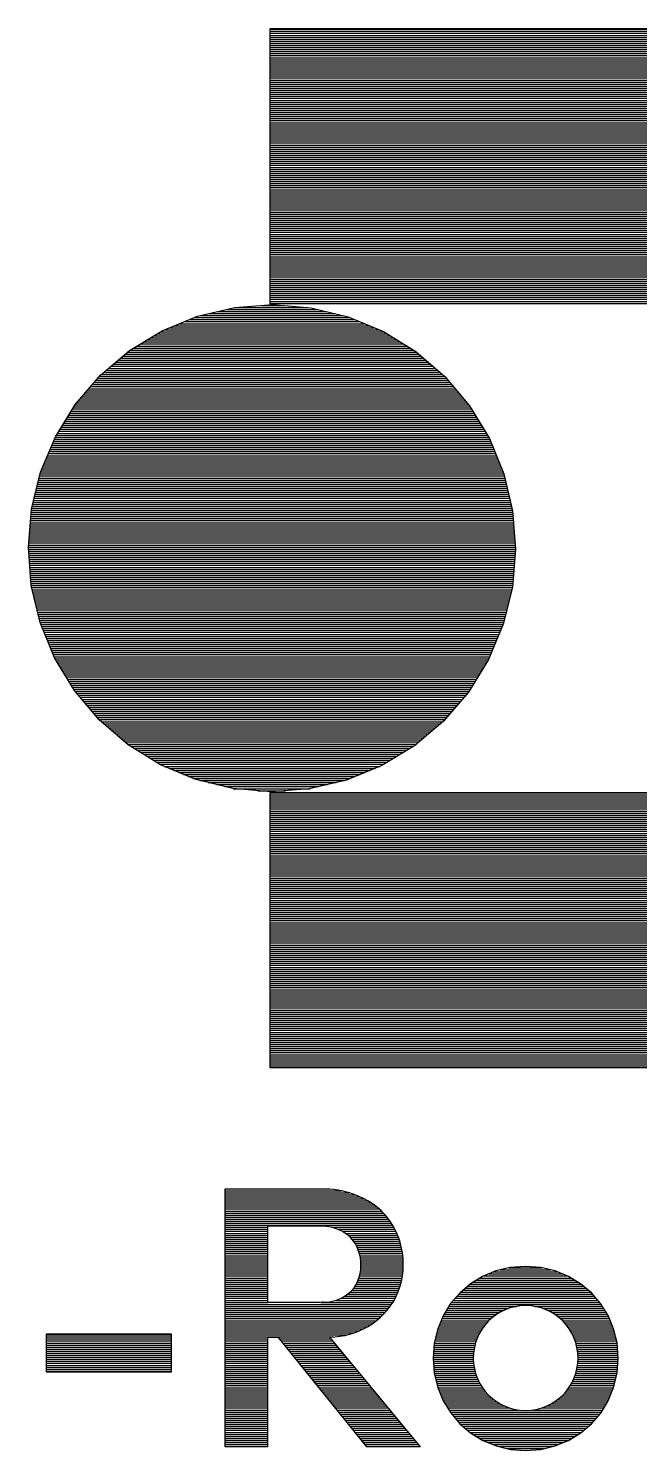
# Model space of a CAD drawing. Extents: x -9 to 288, y -8 to 181.
# Drawn here: x 50 to 52.24, y 38.3 to 43.52 of the extents above; entities that cross this region are included whole.
import ezdxf

# ---------------------------------------------------------------- set-up
doc = ezdxf.new("R2010")
doc.units = 0
doc.layers.add('BOARD_GEOMETRY_SILKSCREEN_TOP', color=1, linetype='CONTINUOUS')

msp = doc.modelspace()

# ---------------------------------------------------------------- linework, layer by layer
at = {"layer": 'BOARD_GEOMETRY_SILKSCREEN_TOP'}
for points in [[(50.88669, 43.515585), (52.603227, 43.515585)], [(50.88669, 42.506326), (50.88669, 43.515585)], [(50.88669, 43.51256), (52.682374, 43.51256)], [(50.88669, 43.505117), (52.781693, 43.505117)], [(50.88669, 43.497675), (52.844586, 43.497675)], [(50.88669, 43.490231), (52.894558, 43.490231)], [(50.88669, 43.482788), (52.937247, 43.482788)], [(50.88669, 43.475346), (52.975083, 43.475346)], [(50.88669, 43.467904), (53.009383, 43.467904)], [(50.88669, 43.460462), (53.040961, 43.460462)], [(50.88669, 43.453017), (53.070349, 43.453017)], [(50.88669, 43.445575), (53.097925, 43.445575)], [(50.88669, 43.438133), (53.123981, 43.438133)], [(50.88669, 43.43069), (53.148715, 43.43069)], [(50.88669, 43.423248), (53.172309, 43.423248)], [(50.88669, 43.415803), (53.19489, 43.415803)], [(50.88669, 43.408361), (53.216566, 43.408361)], [(50.88669, 43.400919), (53.237435, 43.400919)], [(50.88669, 43.393477), (53.257564, 43.393477)], [(50.88669, 43.386035), (53.277026, 43.386035)], [(50.88669, 43.37859), (53.295873, 43.37859)], [(50.88669, 43.371148), (53.31415, 43.371148)], [(50.88669, 43.363706), (53.331902, 43.363706)], [(50.88669, 43.356263), (53.349169, 43.356263)], [(50.88669, 43.348821), (53.365979, 43.348821)], [(50.88669, 43.341376), (53.382362, 43.341376)], [(50.88669, 43.333934), (53.398344, 43.333934)], [(50.88669, 43.326492), (53.413947, 43.326492)], [(50.88669, 43.31905), (53.429195, 43.31905)], [(50.88669, 43.311608), (53.44411, 43.311608)], [(50.88669, 43.304163), (53.458699, 43.304163)], [(50.88669, 43.296721), (53.472987, 43.296721)], [(50.88669, 43.289278), (53.486982, 43.289278)], [(50.88669, 43.281836), (53.500706, 43.281836)], [(50.88669, 43.274394), (53.514163, 43.274394)], [(50.88669, 43.266949), (53.527368, 43.266949)], [(50.88669, 43.259507), (53.540335, 43.259507)], [(50.88669, 43.252065), (53.553065, 43.252065)], [(50.88669, 43.244623), (53.565575, 43.244623)], [(50.88669, 43.23718), (53.577868, 43.23718)], [(50.88669, 43.229736), (53.589954, 43.229736)], [(50.88669, 43.222294), (53.601841, 43.222294)], [(50.88669, 43.214851), (53.613538, 43.214851)], [(50.88669, 43.207409), (53.625049, 43.207409)], [(50.88669, 43.199967), (53.636377, 43.199967)], [(50.88669, 43.192522), (53.647536, 43.192522)], [(50.88669, 43.18508), (53.658524, 43.18508)], [(50.88669, 43.177638), (53.669349, 43.177638)], [(50.88669, 43.170196), (53.680017, 43.170196)], [(50.88669, 43.162753), (53.690528, 43.162753)], [(50.88669, 43.155309), (53.700891, 43.155309)], [(50.88669, 43.147866), (53.711112, 43.147866)], [(50.88669, 43.140424), (53.721188, 43.140424)], [(50.88669, 43.132982), (53.731127, 43.132982)], [(50.88669, 43.12554), (53.740931, 43.12554)], [(50.88669, 43.118095), (53.750606, 43.118095)], [(50.88669, 43.110653), (53.760154, 43.110653)], [(50.88669, 43.103211), (53.769575, 43.103211)], [(50.88669, 43.095769), (53.778876, 43.095769)], [(50.88669, 43.088326), (53.788064, 43.088326)], [(50.88669, 43.080882), (53.797131, 43.080882)], [(50.88669, 43.073439), (53.806085, 43.073439)], [(50.88669, 43.065997), (53.814929, 43.065997)], [(50.88669, 43.058555), (53.823662, 43.058555)], [(50.88669, 43.051113), (53.832293, 43.051113)], [(50.88669, 43.043668), (53.840817, 43.043668)], [(50.88669, 43.036226), (53.84924, 43.036226)], [(50.88669, 43.028784), (53.857566, 43.028784)], [(50.88669, 43.021341), (53.86579, 43.021341)], [(50.88669, 43.013899), (53.873918, 43.013899)], [(50.88669, 43.006454), (53.881955, 43.006454)], [(50.88669, 42.999012), (53.8899, 42.999012)], [(50.88669, 42.99157), (53.897751, 42.99157)], [(50.88669, 42.984128), (53.905518, 42.984128)], [(50.88669, 42.976686), (53.913194, 42.976686)], [(50.88669, 42.969241), (53.920784, 42.969241)], [(50.88669, 42.961799), (53.928289, 42.961799)], [(50.88669, 42.954357), (53.935714, 42.954357)], [(50.88669, 42.946914), (53.943054, 42.946914)], [(50.88669, 42.939472), (53.950316, 42.939472)], [(50.88669, 42.932027), (53.957499, 42.932027)], [(50.88669, 42.924585), (53.964604, 42.924585)], [(50.88669, 42.917143), (53.971629, 42.917143)], [(50.88669, 42.909701), (53.978581, 42.909701)], [(50.88669, 42.902259), (53.98546, 42.902259)], [(50.88669, 42.894814), (53.992262, 42.894814)], [(50.88669, 42.887372), (53.998998, 42.887372)], [(50.88669, 42.879929), (54.005658, 42.879929)], [(50.88669, 42.872487), (54.012247, 42.872487)], [(50.88669, 42.865045), (54.018769, 42.865045)], [(50.88669, 42.8576), (54.025223, 42.8576)], [(50.88669, 42.850158), (54.031609, 42.850158)], [(50.88669, 42.842716), (54.037929, 42.842716)], [(50.88669, 42.835274), (54.044185, 42.835274)], [(50.88669, 42.827832), (54.050372, 42.827832)], [(50.88669, 42.820387), (54.056498, 42.820387)], [(50.88669, 42.812945), (54.062561, 42.812945)], [(50.88669, 42.805502), (54.068561, 42.805502)], [(50.88669, 42.79806), (54.074499, 42.79806)], [(50.88669, 42.790618), (54.080377, 42.790618)], [(50.88669, 42.783173), (54.086194, 42.783173)], [(50.88669, 42.775731), (54.091952, 42.775731)], [(50.88669, 42.768289), (54.097652, 42.768289)], [(50.88669, 42.760847), (54.10329, 42.760847)], [(50.88669, 42.753404), (54.108873, 42.753404)], [(50.88669, 42.74596), (54.114403, 42.74596)], [(50.88669, 42.738518), (54.119874, 42.738518)], [(50.88669, 42.731075), (54.125289, 42.731075)], [(50.88669, 42.723633), (54.130649, 42.723633)], [(50.88669, 42.716191), (54.135952, 42.716191)], [(50.88669, 42.708746), (54.141205, 42.708746)], [(50.88669, 42.701304), (54.146404, 42.701304)], [(50.88669, 42.693862), (54.15155, 42.693862)], [(50.88669, 42.68642), (54.156643, 42.68642)], [(50.88669, 42.678977), (54.161685, 42.678977)], [(50.88669, 42.671533), (54.166673, 42.671533)], [(50.88669, 42.66409), (54.171616, 42.66409)], [(50.88669, 42.656648), (54.176503, 42.656648)], [(50.88669, 42.649206), (54.181342, 42.649206)], [(50.88669, 42.641764), (54.186132, 42.641764)], [(50.88669, 42.634319), (54.190875, 42.634319)], [(50.88669, 42.626877), (54.195566, 42.626877)], [(50.88669, 42.619435), (54.200209, 42.619435)], [(50.88669, 42.611992), (54.204809, 42.611992)], [(50.88669, 42.60455), (54.209356, 42.60455)], [(50.88669, 42.597106), (54.213862, 42.597106)], [(50.88669, 42.589663), (54.218317, 42.589663)], [(50.88669, 42.582221), (54.222726, 42.582221)], [(50.88669, 42.574779), (54.22709, 42.574779)], [(50.88669, 42.567337), (54.23141, 42.567337)], [(50.88669, 42.559892), (54.235685, 42.559892)], [(50.88669, 42.55245), (54.239912, 42.55245)], [(50.88669, 42.545008), (54.244098, 42.545008)], [(50.88669, 42.537565), (54.248241, 42.537565)], [(50.620267, 42.460827), (50.756629, 42.493027)], [(50.72461, 42.485465), (51.062659, 42.485465)], [(50.756132, 42.49291), (51.024734, 42.49291)], [(50.756629, 42.493027), (50.896347, 42.503527)], [(50.854097, 42.500352), (50.934742, 42.500352)], [(50.88669, 42.530123), (54.252338, 42.530123)], [(50.88669, 42.522678), (54.256391, 42.522678)], [(50.88669, 42.515236), (54.260402, 42.515236)], [(50.88669, 42.507794), (52.603227, 42.507794)], [(52.603227, 42.506326), (50.88669, 42.506326)], [(50.896347, 42.503527), (51.035999, 42.491977)], [(51.035999, 42.491977), (51.172148, 42.458724)], [(50.490559, 42.407695), (50.620267, 42.460827)], [(50.553229, 42.433367), (51.232709, 42.433367)], [(50.5714, 42.440809), (51.214934, 42.440809)], [(50.589569, 42.448251), (51.197162, 42.448251)], [(50.60774, 42.455696), (51.179387, 42.455696)], [(50.630056, 42.463138), (51.154086, 42.463138)], [(50.661575, 42.470581), (51.123609, 42.470581)], [(50.693094, 42.478023), (51.093134, 42.478023)], [(51.172148, 42.458724), (51.301371, 42.404617)], [(50.370857, 42.334965), (50.490559, 42.407695)], [(50.447062, 42.381269), (51.339166, 42.381269)], [(50.45931, 42.388711), (51.327119, 42.388711)], [(50.47156, 42.396153), (51.315066, 42.396153)], [(50.483811, 42.403596), (51.303019, 42.403596)], [(50.498715, 42.411038), (51.286032, 42.411038)], [(50.516887, 42.418483), (51.268257, 42.418483)], [(50.535058, 42.425925), (51.250484, 42.425925)], [(51.301371, 42.404617), (51.420578, 42.330975)], [(50.2639, 42.244386), (50.370857, 42.334965)], [(50.364012, 42.329169), (51.422678, 42.329169)], [(50.373562, 42.336611), (51.411457, 42.336611)], [(50.385812, 42.344056), (51.39941, 42.344056)], [(50.398063, 42.351498), (51.38736, 42.351498)], [(50.410311, 42.35894), (51.37531, 42.35894)], [(50.422561, 42.366382), (51.363263, 42.366382)], [(50.434811, 42.373824), (51.351213, 42.373824)], [(51.420578, 42.330975), (51.52677, 42.239555)], [(50.30249, 42.277071), (51.483194, 42.277071)], [(50.311279, 42.284513), (51.47455, 42.284513)], [(50.320067, 42.291955), (51.465902, 42.291955)], [(50.328858, 42.299397), (51.457258, 42.299397)], [(50.337644, 42.306842), (51.448612, 42.306842)], [(50.346435, 42.314284), (51.439968, 42.314284)], [(50.355221, 42.321726), (51.431325, 42.321726)], [(50.172549, 42.138128), (50.2639, 42.244386)], [(50.247207, 42.22497), (51.539137, 42.22497)], [(50.253605, 42.232415), (51.532826, 42.232415)], [(50.260001, 42.239857), (51.526417, 42.239857)], [(50.267339, 42.247299), (51.517774, 42.247299)], [(50.276125, 42.254742), (51.50913, 42.254742)], [(50.284916, 42.262184), (51.500484, 42.262184)], [(50.293702, 42.269628), (51.49184, 42.269628)], [(51.52677, 42.239555), (51.61742, 42.132664)], [(50.202417, 42.172872), (51.583321, 42.172872)], [(50.208818, 42.180314), (51.577009, 42.180314)], [(50.215213, 42.187757), (51.570697, 42.187757)], [(50.221612, 42.195201), (51.564385, 42.195201)], [(50.228012, 42.202644), (51.558073, 42.202644)], [(50.234411, 42.210086), (51.551761, 42.210086)], [(50.240806, 42.217528), (51.545449, 42.217528)], [(50.098838, 42.018986), (50.172549, 42.138128)], [(50.16181, 42.120774), (51.624639, 42.120774)], [(50.166415, 42.128216), (51.620118, 42.128216)], [(50.17102, 42.135659), (51.61488, 42.135659)], [(50.176824, 42.143101), (51.608568, 42.143101)], [(50.183224, 42.150543), (51.602256, 42.150543)], [(50.189623, 42.157988), (51.595945, 42.157988)], [(50.196018, 42.16543), (51.589633, 42.16543)], [(51.61742, 42.132664), (51.690148, 42.012895)], [(50.12958, 42.068674), (51.656277, 42.068674)], [(50.134185, 42.076116), (51.651756, 42.076116)], [(50.13879, 42.083561), (51.647237, 42.083561)], [(50.143395, 42.091003), (51.642716, 42.091003)], [(50.148, 42.098445), (51.638197, 42.098445)], [(50.1526, 42.105887), (51.633679, 42.105887)], [(50.157205, 42.11333), (51.629158, 42.11333)], [(50.044728, 41.889698), (50.098838, 42.018986)], [(50.097827, 42.016576), (51.687913, 42.016576)], [(50.10195, 42.024018), (51.683394, 42.024018)], [(50.106555, 42.03146), (51.678876, 42.03146)], [(50.11116, 42.038902), (51.674354, 42.038902)], [(50.115765, 42.046347), (51.669836, 42.046347)], [(50.12037, 42.053789), (51.665315, 42.053789)], [(50.124975, 42.061232), (51.660796, 42.061232)], [(50.076026, 41.964475), (51.709991, 41.964475)], [(50.079138, 41.97192), (51.706943, 41.97192)], [(50.082252, 41.979362), (51.703892, 41.979362)], [(50.085366, 41.986805), (51.700839, 41.986805)], [(50.088482, 41.994247), (51.697788, 41.994247)], [(50.091597, 42.001689), (51.69474, 42.001689)], [(50.094713, 42.009134), (51.69169, 42.009134)], [(51.690148, 42.012895), (51.743277, 41.883256)], [(50.05422, 41.912377), (51.731344, 41.912377)], [(50.057334, 41.91982), (51.728291, 41.91982)], [(50.060451, 41.927262), (51.725241, 41.927262)], [(50.063565, 41.934707), (51.722193, 41.934707)], [(50.066679, 41.942149), (51.719142, 41.942149)], [(50.069796, 41.949591), (51.716092, 41.949591)], [(50.07291, 41.957033), (51.713041, 41.957033)], [(50.011548, 41.753546), (50.044728, 41.889698)], [(50.037555, 41.860279), (51.748703, 41.860279)], [(50.039369, 41.867722), (51.746948, 41.867722)], [(50.041188, 41.875164), (51.745187, 41.875164)], [(50.043001, 41.882606), (51.74343, 41.882606)], [(50.044876, 41.890048), (51.740493, 41.890048)], [(50.04799, 41.897493), (51.737443, 41.897493)], [(50.051104, 41.904935), (51.734395, 41.904935)], [(51.743277, 41.883256), (51.775477, 41.746896)], [(50.024861, 41.808179), (51.761006, 41.808179)], [(50.026674, 41.815621), (51.759246, 41.815621)], [(50.028488, 41.823066), (51.757491, 41.823066)], [(50.030301, 41.830508), (51.755733, 41.830508)], [(50.032115, 41.83795), (51.753978, 41.83795)], [(50.033928, 41.845393), (51.752218, 41.845393)], [(50.035742, 41.852835), (51.75046, 41.852835)], [(50.012166, 41.756081), (51.773308, 41.756081)], [(50.013979, 41.763523), (51.77155, 41.763523)], [(50.015793, 41.770965), (51.769795, 41.770965)], [(50.017606, 41.778408), (51.768035, 41.778408)], [(50.01942, 41.785852), (51.766277, 41.785852)], [(50.021233, 41.793295), (51.764522, 41.793295)], [(50.023047, 41.800737), (51.762764, 41.800737)], [(49.999999, 41.613894), (50.011548, 41.753546)], [(50.007449, 41.703981), (51.778703, 41.703981)], [(50.008064, 41.711425), (51.778141, 41.711425)], [(50.008678, 41.718868), (51.777582, 41.718868)], [(50.009298, 41.72631), (51.777024, 41.72631)], [(50.009913, 41.733752), (51.776465, 41.733752)], [(50.010527, 41.741194), (51.775904, 41.741194)], [(50.011142, 41.748639), (51.775065, 41.748639)], [(51.775477, 41.746896), (51.785977, 41.607105)], [(50.003138, 41.651883), (51.782614, 41.651883)], [(50.003756, 41.659325), (51.782055, 41.659325)], [(50.004373, 41.666767), (51.781497, 41.666767)], [(50.004988, 41.674212), (51.780935, 41.674212)], [(50.005602, 41.681654), (51.780377, 41.681654)], [(50.006217, 41.689096), (51.779818, 41.689096)], [(50.006832, 41.696538), (51.779261, 41.696538)], [(50.010428, 41.474174), (49.999999, 41.613894)], [(50.000063, 41.614669), (51.785408, 41.614669)], [(50.000499, 41.607227), (51.785967, 41.607227)], [(50.000677, 41.622111), (51.784849, 41.622111)], [(50.001053, 41.599785), (51.785373, 41.599785)], [(50.001292, 41.629554), (51.784293, 41.629554)], [(50.001907, 41.636998), (51.783734, 41.636998)], [(50.002524, 41.64444), (51.783173, 41.64444)], [(51.785977, 41.607105), (51.774428, 41.467524)], [(50.001609, 41.59234), (51.784758, 41.59234)], [(50.002163, 41.584898), (51.784143, 41.584898)], [(50.002719, 41.577456), (51.783529, 41.577456)], [(50.003276, 41.570013), (51.782909, 41.570013)], [(50.003832, 41.562571), (51.782294, 41.562571)], [(50.004386, 41.555126), (51.78168, 41.555126)], [(50.004942, 41.547684), (51.781062, 41.547684)], [(50.005498, 41.540242), (51.780448, 41.540242)], [(50.006054, 41.5328), (51.77983, 41.5328)], [(50.006608, 41.525358), (51.779213, 41.525358)], [(50.007164, 41.517913), (51.778598, 41.517913)], [(50.007721, 41.510471), (51.777984, 41.510471)], [(50.008277, 41.503028), (51.777369, 41.503028)], [(50.008831, 41.495586), (51.776749, 41.495586)], [(50.009387, 41.488144), (51.776135, 41.488144)], [(50.009943, 41.480699), (51.77552, 41.480699)], [(50.042628, 41.337817), (50.010428, 41.474174)], [(50.010649, 41.473257), (51.774905, 41.473257)], [(50.012404, 41.465815), (51.774011, 41.465815)], [(50.014162, 41.458373), (51.772195, 41.458373)], [(50.015917, 41.450931), (51.770377, 41.450931)], [(50.017675, 41.443486), (51.768558, 41.443486)], [(51.774428, 41.467524), (51.741179, 41.331378)], [(50.019435, 41.436044), (51.766739, 41.436044)], [(50.021193, 41.428601), (51.764923, 41.428601)], [(50.022948, 41.421159), (51.763104, 41.421159)], [(50.024706, 41.413717), (51.761288, 41.413717)], [(50.026466, 41.406272), (51.759472, 41.406272)], [(50.028221, 41.39883), (51.757654, 41.39883)], [(50.029979, 41.391388), (51.755832, 41.391388)], [(50.031736, 41.383946), (51.754016, 41.383946)], [(50.033497, 41.376503), (51.7522, 41.376503)], [(50.035252, 41.369059), (51.750382, 41.369059)], [(50.037009, 41.361617), (51.748566, 41.361617)], [(50.038765, 41.354174), (51.746747, 41.354174)], [(50.040525, 41.346732), (51.744931, 41.346732)], [(50.042282, 41.33929), (51.74311, 41.33929)], [(50.095757, 41.208175), (50.042628, 41.337817)], [(50.045076, 41.331845), (51.741294, 41.331845)], [(50.048124, 41.324403), (51.738261, 41.324403)], [(50.051175, 41.316961), (51.735144, 41.316961)], [(50.054228, 41.309519), (51.73203, 41.309519)], [(50.057279, 41.302076), (51.728914, 41.302076)], [(50.060327, 41.294632), (51.725802, 41.294632)], [(50.063377, 41.287189), (51.722688, 41.287189)], [(51.741179, 41.331378), (51.687067, 41.202084)], [(50.066428, 41.279747), (51.719574, 41.279747)], [(50.069478, 41.272305), (51.716457, 41.272305)], [(50.072529, 41.264863), (51.713343, 41.264863)], [(50.075577, 41.257418), (51.710227, 41.257418)], [(50.078627, 41.249976), (51.707113, 41.249976)], [(50.08168, 41.242534), (51.703999, 41.242534)], [(50.084731, 41.235092), (51.700882, 41.235092)], [(50.087779, 41.227649), (51.697768, 41.227649)], [(50.090829, 41.220205), (51.694651, 41.220205)], [(50.09388, 41.212762), (51.691537, 41.212762)], [(50.168559, 41.088407), (50.095757, 41.208175)], [(50.097497, 41.20532), (51.688423, 41.20532)], [(50.102021, 41.197878), (51.684469, 41.197878)], [(50.106542, 41.190436), (51.679866, 41.190436)], [(50.111066, 41.182991), (51.675269, 41.182991)], [(51.687067, 41.202084), (51.61343, 41.082943)], [(50.115592, 41.175549), (51.670666, 41.175549)], [(50.120116, 41.168107), (51.666066, 41.168107)], [(50.124639, 41.160664), (51.661469, 41.160664)], [(50.129163, 41.153222), (51.656866, 41.153222)], [(50.133687, 41.145777), (51.652264, 41.145777)], [(50.138213, 41.138335), (51.647667, 41.138335)], [(50.142737, 41.130893), (51.643067, 41.130893)], [(50.147258, 41.123451), (51.638464, 41.123451)], [(50.151782, 41.116009), (51.633867, 41.116009)], [(50.156306, 41.108564), (51.629264, 41.108564)], [(50.160829, 41.101122), (51.624664, 41.101122)], [(50.165356, 41.09368), (51.620064, 41.09368)], [(50.259137, 40.981516), (50.168559, 41.088407)], [(50.170398, 41.086237), (51.615464, 41.086237)], [(50.176707, 41.078795), (51.609859, 41.078795)], [(51.61343, 41.082943), (51.522008, 40.976687)], [(50.183011, 41.07135), (51.603455, 41.07135)], [(50.189321, 41.063908), (51.597052, 41.063908)], [(50.195625, 41.056466), (51.590646, 41.056466)], [(50.201932, 41.049024), (51.584245, 41.049024)], [(50.208241, 41.041582), (51.577842, 41.041582)], [(50.214545, 41.034137), (51.571436, 41.034137)], [(50.220855, 41.026695), (51.565033, 41.026695)], [(50.227161, 41.019252), (51.558632, 41.019252)], [(50.233468, 41.01181), (51.552229, 41.01181)], [(50.239775, 41.004368), (51.545823, 41.004368)], [(50.246084, 40.996923), (51.539419, 40.996923)], [(50.252389, 40.989481), (51.533019, 40.989481)], [(50.258698, 40.982039), (51.526613, 40.982039)], [(50.365327, 40.890096), (50.259137, 40.981516)], [(50.267179, 40.974597), (51.519541, 40.974597)], [(51.522008, 40.976687), (51.415119, 40.886106)], [(50.275823, 40.967155), (51.510758, 40.967155)], [(50.284466, 40.95971), (51.501975, 40.95971)], [(50.293113, 40.952268), (51.493194, 40.952268)], [(50.301756, 40.944825), (51.484411, 40.944825)], [(50.310405, 40.937383), (51.475627, 40.937383)], [(50.319048, 40.929941), (51.466844, 40.929941)], [(50.327695, 40.922496), (51.458061, 40.922496)], [(50.336338, 40.915054), (51.449277, 40.915054)], [(50.344984, 40.907612), (51.440494, 40.907612)], [(50.353628, 40.90017), (51.431716, 40.90017)], [(50.362277, 40.892727), (51.422932, 40.892727)], [(50.48454, 40.816456), (50.365327, 40.890096)], [(50.373123, 40.885283), (51.413763, 40.885283)], [(50.38517, 40.877841), (51.401508, 40.877841)], [(50.397217, 40.870398), (51.38925, 40.870398)], [(51.415119, 40.886106), (51.295348, 40.813375)], [(50.409264, 40.862956), (51.376994, 40.862956)], [(50.421314, 40.855514), (51.364739, 40.855514)], [(50.433364, 40.848069), (51.352483, 40.848069)], [(50.445411, 40.840627), (51.340225, 40.840627)], [(50.457461, 40.833185), (51.327969, 40.833185)], [(50.469508, 40.825743), (51.315714, 40.825743)], [(50.481555, 40.8183), (51.303456, 40.8183)], [(50.613828, 40.762276), (50.48454, 40.816456)], [(50.497903, 40.810856), (51.289201, 40.810856)], [(50.515665, 40.803413), (51.27104, 40.803413)], [(50.533422, 40.795971), (51.252879, 40.795971)], [(50.551184, 40.788529), (51.234718, 40.788529)], [(50.568944, 40.781087), (51.21656, 40.781087)], [(50.586706, 40.773642), (51.198399, 40.773642)], [(50.604466, 40.7662), (51.180238, 40.7662)], [(51.295348, 40.813375), (51.165709, 40.760244)], [(50.749909, 40.729098), (50.613828, 40.762276)], [(50.62826, 40.758758), (51.159407, 40.758758)], [(50.658786, 40.751315), (51.127891, 40.751315)], [(50.689312, 40.743873), (51.09637, 40.743873)], [(50.719835, 40.736429), (51.064853, 40.736429)], [(50.88956, 40.717546), (50.749909, 40.729098)], [(50.751242, 40.728986), (51.033332, 40.728986)], [(50.841234, 40.721544), (50.942776, 40.721544)], [(50.88669, 39.705486), (50.88669, 40.714745)], [(50.88669, 40.714745), (52.606517, 40.714745)], [(50.88669, 40.714102), (54.259528, 40.714102)], [(51.029349, 40.728044), (50.88956, 40.717546)], [(51.165709, 40.760244), (51.029349, 40.728044)], [(50.88669, 40.70666), (54.255538, 40.70666)], [(50.88669, 40.699215), (54.251502, 40.699215)], [(50.88669, 40.691773), (54.247423, 40.691773)], [(50.88669, 40.684331), (54.243305, 40.684331)], [(50.88669, 40.676888), (54.239142, 40.676888)], [(50.88669, 40.669446), (54.234933, 40.669446)], [(50.88669, 40.662001), (54.230681, 40.662001)], [(50.88669, 40.654559), (54.226386, 40.654559)], [(50.88669, 40.647117), (54.222048, 40.647117)], [(50.88669, 40.639675), (54.217659, 40.639675)], [(50.88669, 40.632233), (54.213275, 40.632233)], [(50.88669, 40.624788), (54.208855, 40.624788)], [(50.88669, 40.617346), (54.204387, 40.617346)], [(50.88669, 40.609904), (54.199876, 40.609904)], [(50.88669, 40.602461), (54.195315, 40.602461)], [(50.88669, 40.595019), (54.190704, 40.595019)], [(50.88669, 40.587574), (54.186051, 40.587574)], [(50.88669, 40.580132), (54.181345, 40.580132)], [(50.88669, 40.57269), (54.176592, 40.57269)], [(50.88669, 40.565248), (54.171792, 40.565248)], [(50.88669, 40.557806), (54.166938, 40.557806)], [(50.88669, 40.550361), (54.162033, 40.550361)], [(50.88669, 40.542919), (54.15708, 40.542919)], [(50.88669, 40.535476), (54.152076, 40.535476)], [(50.88669, 40.528034), (54.147019, 40.528034)], [(50.88669, 40.520592), (54.141908, 40.520592)], [(50.88669, 40.513147), (54.13675, 40.513147)], [(50.88669, 40.505705), (54.131533, 40.505705)], [(50.88669, 40.498263), (54.126267, 40.498263)], [(50.88669, 40.490821), (54.120943, 40.490821)], [(50.88669, 40.483379), (54.115564, 40.483379)], [(50.88669, 40.475934), (54.110131, 40.475934)], [(50.88669, 40.468492), (54.104642, 40.468492)], [(50.88669, 40.461049), (54.099094, 40.461049)], [(50.88669, 40.453607), (54.093491, 40.453607)], [(50.88669, 40.446165), (54.087829, 40.446165)], [(50.88669, 40.43872), (54.082109, 40.43872)], [(50.88669, 40.431278), (54.076331, 40.431278)], [(50.88669, 40.423836), (54.070491, 40.423836)], [(50.88669, 40.416394), (54.064591, 40.416394)], [(50.88669, 40.408951), (54.058627, 40.408951)], [(50.88669, 40.401507), (54.052605, 40.401507)], [(50.88669, 40.394064), (54.046516, 40.394064)], [(50.88669, 40.386622), (54.040364, 40.386622)], [(50.88669, 40.37918), (54.034149, 40.37918)], [(50.88669, 40.371738), (54.027868, 40.371738)], [(50.88669, 40.364293), (54.02152, 40.364293)], [(50.88669, 40.356851), (54.015107, 40.356851)], [(50.88669, 40.349409), (54.008625, 40.349409)], [(50.88669, 40.341967), (54.002074, 40.341967)], [(50.88669, 40.334524), (53.99545, 40.334524)], [(50.88669, 40.32708), (53.988757, 40.32708)], [(50.88669, 40.319637), (53.981993, 40.319637)], [(50.88669, 40.312195), (53.975155, 40.312195)], [(50.88669, 40.304753), (53.968241, 40.304753)], [(50.88669, 40.297311), (53.961254, 40.297311)], [(50.88669, 40.289866), (53.954192, 40.289866)], [(50.88669, 40.282424), (53.947047, 40.282424)], [(50.88669, 40.274982), (53.939829, 40.274982)], [(50.88669, 40.267539), (53.932526, 40.267539)], [(50.88669, 40.260097), (53.925142, 40.260097)], [(50.88669, 40.252653), (53.91768, 40.252653)], [(50.88669, 40.24521), (53.910128, 40.24521)], [(50.88669, 40.237768), (53.902496, 40.237768)], [(50.88669, 40.230326), (53.894772, 40.230326)], [(50.88669, 40.222884), (53.886961, 40.222884)], [(50.88669, 40.215439), (53.879062, 40.215439)], [(50.88669, 40.207997), (53.871066, 40.207997)], [(50.88669, 40.200555), (53.862976, 40.200555)], [(50.88669, 40.193112), (53.854794, 40.193112)], [(50.88669, 40.18567), (53.846512, 40.18567)], [(50.88669, 40.178225), (53.838135, 40.178225)], [(50.88669, 40.170783), (53.829654, 40.170783)], [(50.88669, 40.163341), (53.821066, 40.163341)], [(50.88669, 40.155899), (53.812374, 40.155899)], [(50.88669, 40.148457), (53.803578, 40.148457)], [(50.88669, 40.141012), (53.794665, 40.141012)], [(50.88669, 40.13357), (53.785646, 40.13357)], [(50.88669, 40.126128), (53.776509, 40.126128)], [(50.88669, 40.118685), (53.767253, 40.118685)], [(50.88669, 40.111243), (53.757876, 40.111243)], [(50.88669, 40.103798), (53.748374, 40.103798)], [(50.88669, 40.096356), (53.738747, 40.096356)], [(50.88669, 40.088914), (53.728991, 40.088914)], [(50.88669, 40.081472), (53.719098, 40.081472)], [(50.88669, 40.07403), (53.70907, 40.07403)], [(50.88669, 40.066585), (53.698899, 40.066585)], [(50.88669, 40.059143), (53.688587, 40.059143)], [(50.88669, 40.0517), (53.678122, 40.0517)], [(50.88669, 40.044258), (53.667508, 40.044258)], [(50.88669, 40.036816), (53.656733, 40.036816)], [(50.88669, 40.029371), (53.645798, 40.029371)], [(50.88669, 40.021929), (53.634693, 40.021929)], [(50.88669, 40.014487), (53.623413, 40.014487)], [(50.88669, 40.007045), (53.611958, 40.007045)], [(50.88669, 39.999602), (53.600317, 39.999602)], [(50.88669, 39.992158), (53.588483, 39.992158)], [(50.88669, 39.984716), (53.576451, 39.984716)], [(50.88669, 39.977273), (53.564216, 39.977273)], [(50.88669, 39.969831), (53.551762, 39.969831)], [(50.88669, 39.962389), (53.539093, 39.962389)], [(50.88669, 39.954944), (53.526187, 39.954944)], [(50.88669, 39.947502), (53.513043, 39.947502)], [(50.88669, 39.94006), (53.499647, 39.94006)], [(50.88669, 39.932618), (53.485986, 39.932618)], [(50.88669, 39.925175), (53.472055, 39.925175)], [(50.88669, 39.917731), (53.457836, 39.917731)], [(50.88669, 39.910288), (53.443312, 39.910288)], [(50.88669, 39.902846), (53.428468, 39.902846)], [(50.88669, 39.895404), (53.413292, 39.895404)], [(50.88669, 39.887962), (53.39776, 39.887962)], [(50.88669, 39.880517), (53.381854, 39.880517)], [(50.88669, 39.873075), (53.365545, 39.873075)], [(50.88669, 39.865633), (53.348819, 39.865633)], [(50.88669, 39.858191), (53.331636, 39.858191)], [(50.88669, 39.850748), (53.31397, 39.850748)], [(50.88669, 39.843304), (53.295781, 39.843304)], [(50.88669, 39.835861), (53.277026, 39.835861)], [(50.88669, 39.828419), (53.257663, 39.828419)], [(50.88669, 39.820977), (53.237633, 39.820977)], [(50.88669, 39.813535), (53.216876, 39.813535)], [(50.88669, 39.80609), (53.195314, 39.80609)], [(50.88669, 39.798648), (53.172853, 39.798648)], [(50.88669, 39.791206), (53.149391, 39.791206)], [(50.88669, 39.783763), (53.124799, 39.783763)], [(50.88669, 39.776321), (53.098898, 39.776321)], [(50.88669, 39.768877), (53.071494, 39.768877)], [(50.88669, 39.761434), (53.042302, 39.761434)], [(50.88669, 39.753992), (53.010948, 39.753992)], [(50.88669, 39.74655), (52.976915, 39.74655)], [(50.88669, 39.739108), (52.939406, 39.739108)], [(50.88669, 39.731663), (52.897148, 39.731663)], [(50.88669, 39.724221), (52.847804, 39.724221)], [(50.88669, 39.716779), (52.786046, 39.716779)], [(50.88669, 39.709336), (52.690944, 39.709336)], [(52.603019, 39.705486), (50.88669, 39.705486)], [(50.721417, 39.262248), (51.074919, 39.262248)], [(50.721417, 38.316548), (50.721417, 39.262248)], [(50.721417, 39.255332), (51.147398, 39.255332)], [(51.074919, 39.262248), (51.075618, 39.261547)], [(50.721417, 39.247887), (51.176697, 39.247887)], [(50.721417, 39.240445), (51.198224, 39.240445)], [(50.721417, 39.233003), (51.215859, 39.233003)], [(50.721417, 39.22556), (51.231018, 39.22556)], [(50.721417, 39.218118), (51.244398, 39.218118)], [(50.721417, 39.210673), (51.256425, 39.210673)], [(50.721417, 39.203231), (51.26736, 39.203231)], [(50.721417, 39.195789), (51.27739, 39.195789)], [(50.721417, 39.188347), (51.286651, 39.188347)], [(50.721417, 39.180905), (51.294911, 39.180905)], [(50.721417, 39.17346), (51.302087, 39.17346)], [(50.721417, 39.166018), (51.308737, 39.166018)], [(50.721417, 39.158575), (51.314906, 39.158575)], [(50.721417, 39.151133), (51.320647, 39.151133)], [(50.721417, 39.143691), (51.325983, 39.143691)], [(50.721417, 39.136246), (51.330949, 39.136246)], [(50.721417, 39.128804), (51.335564, 39.128804)], [(50.721417, 39.121362), (50.877518, 39.121362)], [(50.721417, 39.11392), (50.877518, 39.11392)], [(50.721417, 39.106478), (50.877518, 39.106478)], [(50.721417, 39.099033), (50.877518, 39.099033)], [(50.877518, 39.126447), (51.082618, 39.126447)], [(50.877518, 38.845747), (50.877518, 39.126447)], [(51.082618, 39.126447), (51.082618, 39.125045)], [(51.112593, 39.121362), (51.339852, 39.121362)], [(51.117688, 39.120493), (51.121119, 39.119444)], [(51.121119, 39.119444), (51.14352, 39.111047)], [(51.135857, 39.11392), (51.343832, 39.11392)], [(51.14352, 39.111047), (51.14625, 39.109787)], [(51.15081, 39.106478), (51.347515, 39.106478)], [(51.16228, 39.099033), (51.350923, 39.099033)], [(50.721417, 39.091591), (50.877518, 39.091591)], [(50.721417, 39.084148), (50.877518, 39.084148)], [(50.721417, 39.076706), (50.877518, 39.076706)], [(50.721417, 39.069264), (50.877518, 39.069264)], [(50.721417, 39.061819), (50.877518, 39.061819)], [(50.721417, 39.054377), (50.877518, 39.054377)], [(50.721417, 39.046935), (50.877518, 39.046935)], [(51.172288, 39.091591), (51.354055, 39.091591)], [(51.18081, 39.084148), (51.356928, 39.084148)], [(51.187223, 39.076706), (51.359552, 39.076706)], [(51.192811, 39.069264), (51.361932, 39.069264)], [(51.197695, 39.061819), (51.364076, 39.061819)], [(51.201955, 39.054377), (51.365988, 39.054377)], [(51.205648, 39.046935), (51.367677, 39.046935)], [(50.721417, 39.039493), (50.877518, 39.039493)], [(50.721417, 39.03205), (50.877518, 39.03205)], [(50.721417, 39.024606), (50.877518, 39.024606)], [(50.721417, 39.017164), (50.877518, 39.017164)], [(50.721417, 39.009721), (50.877518, 39.009721)], [(50.721417, 39.002279), (50.877518, 39.002279)], [(50.721417, 38.994837), (50.877518, 38.994837)], [(51.208828, 39.039493), (51.369143, 39.039493)], [(51.211528, 39.03205), (51.370395, 39.03205)], [(51.213774, 39.024606), (51.371736, 39.024606)], [(51.215587, 39.017164), (51.372681, 39.017164)], [(51.216989, 39.009721), (51.373425, 39.009721)], [(51.218117, 39.002279), (51.373969, 39.002279)], [(51.218871, 38.994837), (51.374314, 38.994837)], [(51.371017, 39.027748), (51.370878, 39.027748)], [(50.721417, 38.987392), (50.877518, 38.987392)], [(50.721417, 38.97995), (50.877518, 38.97995)], [(50.721417, 38.972508), (50.877518, 38.972508)], [(50.721417, 38.965066), (50.877518, 38.965066)], [(50.721417, 38.957623), (50.877518, 38.957623)], [(50.721417, 38.950179), (50.877518, 38.950179)], [(50.721417, 38.942736), (50.877518, 38.942736)], [(51.213857, 38.942736), (51.371198, 38.942736)], [(51.215707, 38.950179), (51.372244, 38.950179)], [(51.217159, 38.957623), (51.373082, 38.957623)], [(51.218241, 38.965066), (51.373728, 38.965066)], [(51.218945, 38.972508), (51.374167, 38.972508)], [(51.219263, 38.987392), (51.374464, 38.987392)], [(51.219285, 38.97995), (51.374413, 38.97995)], [(51.665368, 38.940946), (51.620989, 38.913783)], [(51.714227, 38.961174), (51.665368, 38.940946)], [(51.669693, 38.942736), (51.976345, 38.942736)], [(51.687669, 38.950179), (51.958217, 38.950179)], [(51.705645, 38.957623), (51.940087, 38.957623)], [(51.7668, 38.973778), (51.714227, 38.961174)], [(51.730455, 38.965066), (51.915235, 38.965066)], [(51.761504, 38.972508), (51.883749, 38.972508)], [(51.822586, 38.978116), (51.7668, 38.973778)], [(51.878377, 38.973778), (51.822586, 38.978116)], [(51.931087, 38.961317), (51.878377, 38.973778)], [(51.980018, 38.941225), (51.931087, 38.961317)], [(52.02461, 38.914207), (51.980018, 38.941225)], [(50.721417, 38.935294), (50.877518, 38.935294)], [(50.721417, 38.927852), (50.877518, 38.927852)], [(50.721417, 38.92041), (50.877518, 38.92041)], [(50.721417, 38.912965), (50.877518, 38.912965)], [(50.721417, 38.905523), (50.877518, 38.905523)], [(50.721417, 38.898081), (50.877518, 38.898081)], [(50.721417, 38.890639), (50.877518, 38.890639)], [(51.186486, 38.890639), (51.357995, 38.890639)], [(51.193197, 38.898081), (51.360545, 38.898081)], [(51.198046, 38.905523), (51.362864, 38.905523)], [(51.202179, 38.912965), (51.364957, 38.912965)], [(51.20579, 38.92041), (51.366837, 38.92041)], [(51.20892, 38.927852), (51.3685, 38.927852)], [(51.211602, 38.935294), (51.369953, 38.935294)], [(51.620989, 38.913783), (51.581649, 38.880397)], [(51.593714, 38.890639), (52.052535, 38.890639)], [(51.602485, 38.898081), (52.043716, 38.898081)], [(51.611253, 38.905523), (52.034897, 38.905523)], [(51.620024, 38.912965), (52.026078, 38.912965)], [(51.631812, 38.92041), (52.014377, 38.92041)], [(51.643973, 38.927852), (52.002093, 38.927852)], [(51.656135, 38.935294), (51.989812, 38.935294)], [(52.064089, 38.880885), (52.02461, 38.914207)], [(50.721417, 38.883196), (50.877518, 38.883196)], [(50.721417, 38.875752), (50.877518, 38.875752)], [(50.721417, 38.868309), (50.877518, 38.868309)], [(50.721417, 38.860867), (50.877518, 38.860867)], [(50.721417, 38.853425), (50.877518, 38.853425)], [(50.721417, 38.845983), (50.877518, 38.845983)], [(50.721417, 38.838538), (51.331299, 38.838538)], [(51.068618, 38.845747), (50.877518, 38.845747)], [(51.07842, 38.846445), (51.068618, 38.845747)], [(51.071912, 38.845983), (51.336265, 38.845983)], [(51.082618, 38.846445), (51.07842, 38.846445)], [(51.126746, 38.853425), (51.340896, 38.853425)], [(51.145333, 38.860867), (51.345203, 38.860867)], [(51.158849, 38.868309), (51.348899, 38.868309)], [(51.169684, 38.875752), (51.352181, 38.875752)], [(51.178742, 38.883196), (51.355211, 38.883196)], [(51.54805, 38.841335), (51.520816, 38.797235)], [(51.546321, 38.838538), (52.09999, 38.838538)], [(51.581649, 38.880397), (51.54805, 38.841335)], [(51.552046, 38.845983), (52.094359, 38.845983)], [(51.558447, 38.853425), (52.087904, 38.853425)], [(51.564852, 38.860867), (52.08145, 38.860867)], [(51.571253, 38.868309), (52.074996, 38.868309)], [(51.577657, 38.875752), (52.068542, 38.875752)], [(51.584946, 38.883196), (52.061351, 38.883196)], [(52.097899, 38.841896), (52.064089, 38.880885)], [(52.125336, 38.797865), (52.097899, 38.841896)], [(50.721417, 38.831096), (51.325978, 38.831096)], [(50.721417, 38.823654), (51.320266, 38.823654)], [(50.721417, 38.816211), (51.314137, 38.816211)], [(50.721417, 38.808769), (51.307553, 38.808769)], [(50.721417, 38.801324), (51.300466, 38.801324)], [(50.721417, 38.793882), (51.292829, 38.793882)], [(50.721417, 38.78644), (51.284556, 38.78644)], [(51.520816, 38.797235), (51.500588, 38.748868)], [(51.516305, 38.78644), (51.696549, 38.78644)], [(51.519417, 38.793882), (51.705573, 38.793882)], [(51.523346, 38.801324), (51.715863, 38.801324)], [(51.527941, 38.808769), (51.727834, 38.808769)], [(51.532533, 38.816211), (51.742218, 38.816211)], [(51.537133, 38.823654), (51.760658, 38.823654)], [(51.541726, 38.831096), (51.789236, 38.831096)], [(51.857201, 38.831096), (52.10463, 38.831096)], [(51.885776, 38.823654), (52.109268, 38.823654)], [(51.904222, 38.816211), (52.113909, 38.816211)], [(51.918606, 38.808769), (52.118544, 38.808769)], [(51.930572, 38.801324), (52.123183, 38.801324)], [(51.940864, 38.793882), (52.12702, 38.793882)], [(51.949888, 38.78644), (52.13016, 38.78644)], [(52.145778, 38.749425), (52.125336, 38.797865)], [(50.065661, 38.590525), (50.065661, 38.730946)], [(50.065661, 38.730946), (50.52346, 38.730946)], [(50.52346, 38.730946), (50.52346, 38.590525)], [(50.721417, 38.778998), (51.275572, 38.778998)], [(50.721417, 38.771556), (51.26575, 38.771556)], [(50.721417, 38.764111), (51.254924, 38.764111)], [(50.721417, 38.756669), (51.242867, 38.756669)], [(50.721417, 38.749227), (51.229222, 38.749227)], [(50.721417, 38.741784), (51.2134, 38.741784)], [(50.721417, 38.734342), (51.194274, 38.734342)], [(51.500588, 38.748868), (51.487918, 38.696857)], [(51.49705, 38.734342), (51.654766, 38.734342)], [(51.498863, 38.741784), (51.659064, 38.741784)], [(51.50074, 38.749227), (51.663821, 38.749227)], [(51.503852, 38.756669), (51.669089, 38.756669)], [(51.506966, 38.764111), (51.674913, 38.764111)], [(51.510077, 38.771556), (51.681367, 38.771556)], [(51.513189, 38.778998), (51.688535, 38.778998)], [(51.9579, 38.778998), (52.133302, 38.778998)], [(51.965073, 38.771556), (52.136444, 38.771556)], [(51.971527, 38.764111), (52.139583, 38.764111)], [(51.977351, 38.756669), (52.142723, 38.756669)], [(51.982614, 38.749227), (52.145827, 38.749227)], [(51.987376, 38.741784), (52.147645, 38.741784)], [(51.991671, 38.734342), (52.149461, 38.734342)], [(52.158519, 38.697205), (52.145778, 38.749425)], [(50.065661, 38.726897), (50.52346, 38.726897)], [(50.065661, 38.719455), (50.52346, 38.719455)], [(50.065661, 38.712013), (50.52346, 38.712013)], [(50.065661, 38.704571), (50.52346, 38.704571)], [(50.065661, 38.697129), (50.52346, 38.697129)], [(50.065661, 38.689684), (50.52346, 38.689684)], [(50.065661, 38.682242), (50.52346, 38.682242)], [(50.721417, 38.726897), (51.168998, 38.726897)], [(50.721417, 38.719455), (51.118587, 38.719455)], [(50.721417, 38.712013), (50.87682, 38.712013)], [(50.721417, 38.704571), (50.87682, 38.704571)], [(50.721417, 38.697129), (50.87682, 38.697129)], [(50.721417, 38.689684), (50.87682, 38.689684)], [(50.721417, 38.682242), (50.87682, 38.682242)], [(50.87682, 38.717647), (50.87682, 38.316548)], [(50.917417, 38.717647), (50.87682, 38.717647)], [(51.240817, 38.316548), (50.917417, 38.717647)], [(50.921963, 38.712013), (51.109547, 38.712013)], [(50.92796, 38.704571), (51.115694, 38.704571)], [(50.933965, 38.697129), (51.121838, 38.697129)], [(50.939962, 38.689684), (51.127985, 38.689684)], [(50.945966, 38.682242), (51.134132, 38.682242)], [(51.104317, 38.719046), (51.104317, 38.718345)], [(51.104317, 38.718345), (51.436118, 38.316548)], [(51.487918, 38.696857), (51.48358, 38.641835)], [(51.486765, 38.682242), (51.635391, 38.682242)], [(51.487352, 38.689684), (51.637141, 38.689684)], [(51.487984, 38.697129), (51.639208, 38.697129)], [(51.489798, 38.704571), (51.641601, 38.704571)], [(51.491612, 38.712013), (51.644334, 38.712013)], [(51.493425, 38.719455), (51.647428, 38.719455)], [(51.495236, 38.726897), (51.650895, 38.726897)], [(51.99554, 38.726897), (52.151275, 38.726897)], [(51.99901, 38.719455), (52.153091, 38.719455)], [(52.002101, 38.712013), (52.15491, 38.712013)], [(52.004839, 38.704571), (52.156723, 38.704571)], [(52.007232, 38.697129), (52.158527, 38.697129)], [(52.009299, 38.689684), (52.159108, 38.689684)], [(52.011044, 38.682242), (52.159692, 38.682242)], [(52.162857, 38.641835), (52.158519, 38.697205)], [(50.065661, 38.674799), (50.52346, 38.674799)], [(50.065661, 38.667357), (50.52346, 38.667357)], [(50.065661, 38.659915), (50.52346, 38.659915)], [(50.065661, 38.65247), (50.52346, 38.65247)], [(50.065661, 38.645028), (50.52346, 38.645028)], [(50.065661, 38.637586), (50.52346, 38.637586)], [(50.065661, 38.630144), (50.52346, 38.630144)], [(50.721417, 38.674799), (50.87682, 38.674799)], [(50.721417, 38.667357), (50.87682, 38.667357)], [(50.721417, 38.659915), (50.87682, 38.659915)], [(50.721417, 38.65247), (50.87682, 38.65247)], [(50.721417, 38.645028), (50.87682, 38.645028)], [(50.721417, 38.637586), (50.87682, 38.637586)], [(50.721417, 38.630144), (50.87682, 38.630144)], [(50.951963, 38.674799), (51.140279, 38.674799)], [(50.957968, 38.667357), (51.146423, 38.667357)], [(50.96397, 38.659915), (51.15257, 38.659915)], [(50.969969, 38.65247), (51.158717, 38.65247)], [(50.975971, 38.645028), (51.164861, 38.645028)], [(50.981971, 38.637586), (51.171008, 38.637586)], [(50.987973, 38.630144), (51.177154, 38.630144)], [(51.48358, 38.641835), (51.487989, 38.586397)], [(51.483831, 38.645028), (51.631164, 38.645028)], [(51.483918, 38.637586), (51.631192, 38.637586)], [(51.484418, 38.65247), (51.631423, 38.65247)], [(51.484507, 38.630144), (51.63151, 38.630144)], [(51.485005, 38.659915), (51.631972, 38.659915)], [(51.485592, 38.667357), (51.632813, 38.667357)], [(51.486178, 38.674799), (51.633951, 38.674799)], [(52.012484, 38.674799), (52.160274, 38.674799)], [(52.013622, 38.667357), (52.160858, 38.667357)], [(52.014465, 38.659915), (52.161443, 38.659915)], [(52.01493, 38.630144), (52.161945, 38.630144)], [(52.015017, 38.65247), (52.162024, 38.65247)], [(52.015248, 38.637586), (52.162527, 38.637586)], [(52.015276, 38.645028), (52.162608, 38.645028)], [(52.158519, 38.586115), (52.162857, 38.641835)], [(50.065661, 38.622702), (50.52346, 38.622702)], [(50.065661, 38.615257), (50.52346, 38.615257)], [(50.065661, 38.607815), (50.52346, 38.607815)], [(50.065661, 38.600372), (50.52346, 38.600372)], [(50.065661, 38.59293), (50.52346, 38.59293)], [(50.52346, 38.590525), (50.065661, 38.590525)], [(50.721417, 38.622702), (50.87682, 38.622702)], [(50.721417, 38.615257), (50.87682, 38.615257)], [(50.721417, 38.607815), (50.87682, 38.607815)], [(50.721417, 38.600372), (50.87682, 38.600372)], [(50.721417, 38.59293), (50.87682, 38.59293)], [(50.721417, 38.585488), (50.87682, 38.585488)], [(50.721417, 38.578043), (50.87682, 38.578043)], [(50.993972, 38.622702), (51.183299, 38.622702)], [(50.999974, 38.615257), (51.189445, 38.615257)], [(51.005974, 38.607815), (51.195592, 38.607815)], [(51.011976, 38.600372), (51.201737, 38.600372)], [(51.017978, 38.59293), (51.207886, 38.59293)], [(51.023977, 38.585488), (51.21403, 38.585488)], [(51.029979, 38.578043), (51.220174, 38.578043)], [(51.485101, 38.622702), (51.632117, 38.622702)], [(51.485691, 38.615257), (51.633016, 38.615257)], [(51.486285, 38.607815), (51.634215, 38.607815)], [(51.486874, 38.600372), (51.635716, 38.600372)], [(51.487469, 38.59293), (51.637524, 38.59293)], [(51.487989, 38.586397), (51.50073, 38.534035)], [(51.488208, 38.585488), (51.639655, 38.585488)], [(51.490021, 38.578043), (51.642117, 38.578043)], [(52.004323, 38.578043), (52.156576, 38.578043)], [(52.006779, 38.585488), (52.158367, 38.585488)], [(52.00891, 38.59293), (52.159047, 38.59293)], [(52.010724, 38.600372), (52.159629, 38.600372)], [(52.012225, 38.607815), (52.160208, 38.607815)], [(52.013419, 38.615257), (52.160787, 38.615257)], [(52.014323, 38.622702), (52.161366, 38.622702)], [(52.145849, 38.533476), (52.158519, 38.586115)], [(50.721417, 38.570601), (50.87682, 38.570601)], [(50.721417, 38.563159), (50.87682, 38.563159)], [(50.721417, 38.555717), (50.87682, 38.555717)], [(50.721417, 38.548274), (50.87682, 38.548274)], [(50.721417, 38.54083), (50.87682, 38.54083)], [(50.721417, 38.533387), (50.87682, 38.533387)], [(50.721417, 38.525945), (50.87682, 38.525945)], [(51.035979, 38.570601), (51.226324, 38.570601)], [(51.041981, 38.563159), (51.232468, 38.563159)], [(51.04798, 38.555717), (51.238612, 38.555717)], [(51.053982, 38.548274), (51.244762, 38.548274)], [(51.059982, 38.54083), (51.250906, 38.54083)], [(51.065984, 38.533387), (51.257055, 38.533387)], [(51.071986, 38.525945), (51.263199, 38.525945)], [(51.491832, 38.570601), (51.644921, 38.570601)], [(51.493644, 38.563159), (51.648086, 38.563159)], [(51.495452, 38.555717), (51.651632, 38.555717)], [(51.497263, 38.548274), (51.655586, 38.548274)], [(51.499077, 38.54083), (51.65997, 38.54083)], [(51.50073, 38.534035), (51.521098, 38.485247)], [(51.500999, 38.533387), (51.664829, 38.533387)], [(51.504108, 38.525945), (51.670199, 38.525945)], [(51.976238, 38.525945), (52.142725, 38.525945)], [(51.981611, 38.533387), (52.145814, 38.533387)], [(51.986464, 38.54083), (52.14762, 38.54083)], [(51.990854, 38.548274), (52.149411, 38.548274)], [(51.994803, 38.555717), (52.151201, 38.555717)], [(51.998349, 38.563159), (52.152992, 38.563159)], [(52.001517, 38.570601), (52.154785, 38.570601)], [(52.125618, 38.484686), (52.145849, 38.533476)], [(50.721417, 38.518503), (50.87682, 38.518503)], [(50.721417, 38.511061), (50.87682, 38.511061)], [(50.721417, 38.503616), (50.87682, 38.503616)], [(50.721417, 38.496174), (50.87682, 38.496174)], [(50.721417, 38.488732), (50.87682, 38.488732)], [(50.721417, 38.48129), (50.87682, 38.48129)], [(50.721417, 38.473847), (50.87682, 38.473847)], [(51.077985, 38.518503), (51.269344, 38.518503)], [(51.083987, 38.511061), (51.275493, 38.511061)], [(51.089987, 38.503616), (51.281637, 38.503616)], [(51.095989, 38.496174), (51.287782, 38.496174)], [(51.101988, 38.488732), (51.293931, 38.488732)], [(51.10799, 38.48129), (51.300075, 38.48129)], [(51.11399, 38.473847), (51.306219, 38.473847)], [(51.507212, 38.518503), (51.676143, 38.518503)], [(51.510321, 38.511061), (51.682729, 38.511061)], [(51.513428, 38.503616), (51.690059, 38.503616)], [(51.516537, 38.496174), (51.698256, 38.496174)], [(51.519643, 38.488732), (51.707506, 38.488732)], [(51.521098, 38.485247), (51.548469, 38.440865)], [(51.523537, 38.48129), (51.718093, 38.48129)], [(51.528129, 38.473847), (51.730465, 38.473847)], [(51.915972, 38.473847), (52.118951, 38.473847)], [(51.928347, 38.48129), (52.123528, 38.48129)], [(51.938928, 38.488732), (52.127297, 38.488732)], [(51.948182, 38.496174), (52.130381, 38.496174)], [(51.956378, 38.503616), (52.133467, 38.503616)], [(51.963706, 38.511061), (52.136553, 38.511061)], [(51.970295, 38.518503), (52.139639, 38.518503)], [(52.098318, 38.440307), (52.125618, 38.484686)], [(50.721417, 38.466403), (50.87682, 38.466403)], [(50.721417, 38.45896), (50.87682, 38.45896)], [(50.721417, 38.451518), (50.87682, 38.451518)], [(50.721417, 38.444076), (50.87682, 38.444076)], [(50.721417, 38.436634), (50.87682, 38.436634)], [(50.721417, 38.429189), (50.87682, 38.429189)], [(50.721417, 38.421747), (50.87682, 38.421747)], [(51.119992, 38.466403), (51.312369, 38.466403)], [(51.125994, 38.45896), (51.318513, 38.45896)], [(51.131993, 38.451518), (51.324662, 38.451518)], [(51.137995, 38.444076), (51.330807, 38.444076)], [(51.143995, 38.436634), (51.336951, 38.436634)], [(51.149997, 38.429189), (51.3431, 38.429189)], [(51.155996, 38.421747), (51.349245, 38.421747)], [(51.532719, 38.466403), (51.745474, 38.466403)], [(51.537311, 38.45896), (51.765131, 38.45896)], [(51.541898, 38.451518), (51.79886, 38.451518)], [(51.546488, 38.444076), (52.100637, 38.444076)], [(51.548469, 38.440865), (51.582208, 38.401457)], [(51.552091, 38.436634), (52.095171, 38.436634)], [(51.558464, 38.429189), (52.088804, 38.429189)], [(51.564837, 38.421747), (52.082433, 38.421747)], [(51.847577, 38.451518), (52.105215, 38.451518)], [(51.881303, 38.45896), (52.109794, 38.45896)], [(51.90096, 38.466403), (52.114371, 38.466403)], [(52.064648, 38.400967), (52.098318, 38.440307)], [(50.721417, 38.414305), (50.87682, 38.414305)], [(50.721417, 38.406862), (50.87682, 38.406862)], [(50.721417, 38.39942), (50.87682, 38.39942)], [(50.721417, 38.391976), (50.87682, 38.391976)], [(50.721417, 38.384533), (50.87682, 38.384533)], [(50.721417, 38.377091), (50.87682, 38.377091)], [(50.721417, 38.369649), (50.87682, 38.369649)], [(51.161998, 38.414305), (51.355389, 38.414305)], [(51.167998, 38.406862), (51.361538, 38.406862)], [(51.174, 38.39942), (51.367682, 38.39942)], [(51.180004, 38.391976), (51.373827, 38.391976)], [(51.186001, 38.384533), (51.379976, 38.384533)], [(51.192006, 38.377091), (51.38612, 38.377091)], [(51.198003, 38.369649), (51.392267, 38.369649)], [(51.57121, 38.414305), (52.076063, 38.414305)], [(51.577583, 38.406862), (52.069693, 38.406862)], [(51.582208, 38.401457), (51.621548, 38.367785)], [(51.584588, 38.39942), (52.06283, 38.39942)], [(51.593285, 38.391976), (52.054087, 38.391976)], [(51.60198, 38.384533), (52.045339, 38.384533)], [(51.610677, 38.377091), (52.036594, 38.377091)], [(51.619371, 38.369649), (52.027849, 38.369649)], [(51.621548, 38.367785), (51.665998, 38.340348)], [(51.980648, 38.340137), (52.025169, 38.367365)], [(52.025169, 38.367365), (52.064648, 38.400967)], [(50.721417, 38.362207), (50.87682, 38.362207)], [(50.721417, 38.354762), (50.87682, 38.354762)], [(50.721417, 38.34732), (50.87682, 38.34732)], [(50.721417, 38.339878), (50.87682, 38.339878)], [(50.721417, 38.332435), (50.87682, 38.332435)], [(50.721417, 38.324993), (50.87682, 38.324993)], [(50.721417, 38.317548), (50.87682, 38.317548)], [(50.87682, 38.316548), (50.721417, 38.316548)], [(51.204007, 38.362207), (51.398414, 38.362207)], [(51.210004, 38.354762), (51.404558, 38.354762)], [(51.216009, 38.34732), (51.410705, 38.34732)], [(51.222006, 38.339878), (51.416852, 38.339878)], [(51.22801, 38.332435), (51.422996, 38.332435)], [(51.234012, 38.324993), (51.429143, 38.324993)], [(51.240012, 38.317548), (51.43529, 38.317548)], [(51.436118, 38.316548), (51.240817, 38.316548)], [(51.630588, 38.362207), (52.016731, 38.362207)], [(51.642645, 38.354762), (52.004562, 38.354762)], [(51.6547, 38.34732), (51.992393, 38.34732)], [(51.665998, 38.340348), (51.71472, 38.319974)], [(51.667123, 38.339878), (51.980018, 38.339878)], [(51.684921, 38.332435), (51.961964, 38.332435)], [(51.702721, 38.324993), (51.943914, 38.324993)], [(51.71472, 38.319974), (51.767148, 38.307305)], [(51.724761, 38.317548), (51.921733, 38.317548)], [(51.878657, 38.307236), (51.931578, 38.319908)], [(51.931578, 38.319908), (51.980648, 38.340137)], [(51.755561, 38.310106), (51.890646, 38.310106)], [(51.767148, 38.307305), (51.822586, 38.302895)], [(51.822586, 38.302895), (51.878657, 38.307236)]]:
    msp.add_lwpolyline(points, dxfattribs=at)
for points in [[(51.291917, 39.183848, 0.188677), (51.075615, 39.261547)], [(51.37102, 39.027748, 0.168068), (51.291922, 39.183843)], [(51.120418, 39.119452, 0.05886), (51.082618, 39.125047)], [(51.117698, 39.120493, 0.000046), (51.120416, 39.119449)], [(51.179217, 39.085843, 0.054329), (51.142819, 39.111044)], [(51.142819, 39.111042, 0.000058), (51.146245, 39.109785)], [(51.21702, 39.009546, 0.1519), (51.179219, 39.085843)], [(51.193921, 38.898944, 0.192277), (51.21702, 39.009546)], [(51.346517, 38.863245, 0.151081), (51.371297, 39.027603)], [(51.370885, 39.027743, 0.000007), (51.371302, 39.027605)], [(51.082621, 38.846445, 0.222938), (51.193918, 38.898947)], [(51.104317, 38.719041, 0.273614), (51.346519, 38.863242)]]:
    msp.add_lwpolyline(points, format="xyb", dxfattribs=at)
msp.add_lwpolyline([(52.015299, 38.642046, 1), (51.631139, 38.642046, 1)], format="xyb", close=True, dxfattribs=at)

doc.saveas('drawing.dxf')
